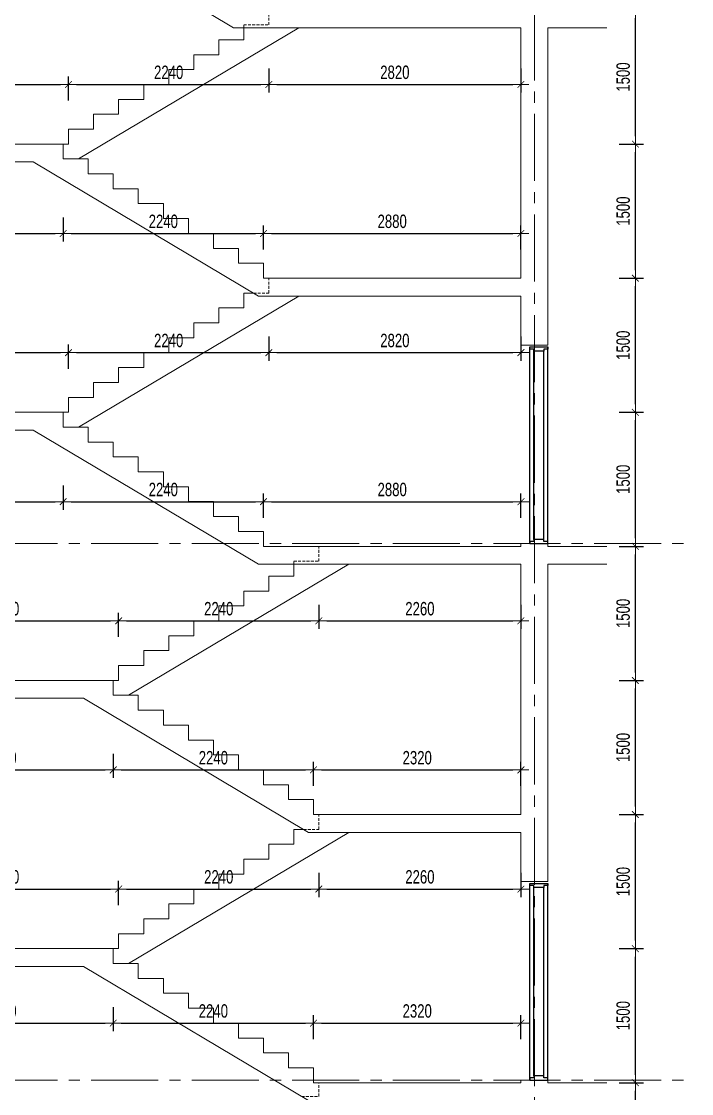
# Model space of a CAD drawing. Header units: millimetres. Extents: x -179076 to 152218, y -28646 to 38481.
# Drawn here: x 44267 to 51763, y -14497 to -2504 of the extents above; entities that cross this region are included whole.
import ezdxf

# ---------------------------------------------------------------- set-up
doc = ezdxf.new("R2010")
doc.units = ezdxf.units.MM
doc.linetypes.add('CENTER2', pattern=[1.125, 0.75, -0.125, 0.125, -0.125])
doc.linetypes.add('HIDDEN2', pattern=[4.7625, 3.175, -1.5875])
doc.layers.get('Defpoints').update_dxf_attribs({"color": 151, "lineweight": 9})
doc.layers.add('A-DOOR', color=4, linetype='Continuous')
doc.layers.add('DOOR', color=4, linetype='Continuous')
for name, color, linetype, lineweight in [('NDC_S_AXIS', 5, 'CENTER2', 13), ('NDC_S_CONTINUOUS', 3, 'Continuous', 20), ('NDC_S_DIM', 1, 'Continuous', 15), ('NDC_S_HIDDEN', 8, 'HIDDEN2', 13), ('NDC_S_SLAB', 2, 'Continuous', 20)]:
    doc.layers.add(name, color=color, linetype=linetype, lineweight=lineweight)
doc.styles.add('NDC_DIM', font='', dxfattribs={"width": 0.75})
doc.styles.get('NDC_DIM').set_extended_font_data('Dotum')
doc.dimstyles.new('NDC_dim_60', dxfattribs={"dimscale": 60, "dimtxt": 2.5, "dimasz": 1.5, "dimexe": 1.5, "dimexo": 2.5, "dimgap": 1, "dimtad": 1, "dimdec": 0, "dimzin": 0, "dimdsep": 46, "dimtxsty": 'NDC_DIM', "dimblk": 'DIMMARK', "dimcen": 0.09, "dimdle": 1.2, "dimclrd": 1, "dimclre": 1, "dimclrt": 3, "dimadec": 0, "dimazin": 0, "dimtfac": 1, "dimtdec": 0, "dimtix": 1, "dimtofl": 0, "dimtmove": 0, "dimatfit": 3, "dimfxl": 3, "dimfxlon": 1, "dimtolj": 1, "dimtzin": 0, "dimarcsym": 0})

# ---------------------------------------------------------------- blocks, each defined once
blk = doc.blocks.new('X-SECTION-2$0$X-SEC-DOO2')
at = {"layer": 'A-DOOR'}
for p, q in [((41976, 101972), (41976, 104172)), ((42021, 102017), (42021, 104127)), ((42131, 102017), (42131, 104127)), ((42176, 101972), (42176, 104172))]:
    blk.add_line(p, q, dxfattribs=at)
for points in [[(41976, 104172), (41976, 104147), (42021, 104147), (42021, 104127), (42131, 104127), (42131, 104147), (42176, 104147), (42176, 104172)], [(41976, 101972), (41976, 101997), (42021, 101997), (42021, 102017), (42131, 102017), (42131, 101997), (42176, 101997), (42176, 101972)]]:
    blk.add_lwpolyline(points, close=True, dxfattribs=at)
at = {"layer": 'Defpoints'}
blk.add_line((41976, 104192), (42176, 104192), dxfattribs=at)
blk = doc.blocks.new('DIMMARK')
at = {"layer": 'NDC_S_DIM', "color": 1}
blk.add_line((-1.5, 0), (1, 0), dxfattribs=at)
at = {"layer": 'NDC_S_DIM', "color": 2, "const_width": 0.1}
blk.add_lwpolyline([(-0.42, -0.42), (0.42, 0.42)], dxfattribs=at)
blk = doc.blocks.new('*D737')
at = {"layer": 'Defpoints', "color": 0, "transparency": 16777216}
for p in [(45294, -12876), (42804, -13076), (45294, -13709)]:
    blk.add_point(p, dxfattribs=at)
at = {"layer": 'NDC_S_DIM', "color": 1, "lineweight": -2, "transparency": 16777216}
for p, q in [((42804, -13529), (42804, -13799)), ((45294, -13529), (45294, -13799)), ((42894, -13709), (45204, -13709))]:
    blk.add_line(p, q, dxfattribs=at)
at = {"layer": 'NDC_S_DIM', "color": 1, "lineweight": -2, "transparency": 16777216, "xscale": 90, "yscale": 90, "zscale": 90, "rotation": 180}
blk.add_blockref('DIMMARK', (42804, -13709), dxfattribs=at)
at = {"layer": 'NDC_S_DIM', "color": 1, "lineweight": -2, "transparency": 16777216, "xscale": 90, "yscale": 90, "zscale": 90}
blk.add_blockref('DIMMARK', (45294, -13709), dxfattribs=at)
at = {"layer": 'NDC_S_DIM', "color": 3, "transparency": 16777216, "insert": (44049, -13574), "char_height": 150, "attachment_point": 5, "style": 'NDC_DIM'}
blk.add_mtext('\\A1;2490', dxfattribs=at)
blk = doc.blocks.new('*D738')
at = {"layer": 'Defpoints', "color": 0, "transparency": 16777216}
for p in [(45294, -12876), (47534, -13709), (47534, -14376)]:
    blk.add_point(p, dxfattribs=at)
at = {"layer": 'NDC_S_DIM', "color": 1, "lineweight": -2, "transparency": 16777216}
for p, q in [((45294, -13529), (45294, -13799)), ((47534, -13889), (47534, -13619)), ((45384, -13709), (47444, -13709))]:
    blk.add_line(p, q, dxfattribs=at)
at = {"layer": 'NDC_S_DIM', "color": 1, "lineweight": -2, "transparency": 16777216, "xscale": 90, "yscale": 90, "zscale": 90, "rotation": 180}
blk.add_blockref('DIMMARK', (45294, -13709), dxfattribs=at)
at = {"layer": 'NDC_S_DIM', "color": 1, "lineweight": -2, "transparency": 16777216, "xscale": 90, "yscale": 90, "zscale": 90}
blk.add_blockref('DIMMARK', (47534, -13709), dxfattribs=at)
at = {"layer": 'NDC_S_DIM', "color": 3, "transparency": 16777216, "insert": (46414, -13574), "char_height": 150, "attachment_point": 5, "style": 'NDC_DIM'}
blk.add_mtext('\\A1;2240', dxfattribs=at)
blk = doc.blocks.new('*D739')
at = {"layer": 'Defpoints', "color": 0, "transparency": 16777216}
for p in [(49854, -13709), (47534, -14376), (49854, -14376)]:
    blk.add_point(p, dxfattribs=at)
at = {"layer": 'NDC_S_DIM', "color": 1, "lineweight": -2, "transparency": 16777216}
for p, q in [((47534, -13889), (47534, -13619)), ((49854, -13889), (49854, -13619)), ((47624, -13709), (49764, -13709))]:
    blk.add_line(p, q, dxfattribs=at)
at = {"layer": 'NDC_S_DIM', "color": 1, "lineweight": -2, "transparency": 16777216, "xscale": 90, "yscale": 90, "zscale": 90, "rotation": 180}
blk.add_blockref('DIMMARK', (47534, -13709), dxfattribs=at)
at = {"layer": 'NDC_S_DIM', "color": 1, "lineweight": -2, "transparency": 16777216, "xscale": 90, "yscale": 90, "zscale": 90}
blk.add_blockref('DIMMARK', (49854, -13709), dxfattribs=at)
at = {"layer": 'NDC_S_DIM', "color": 3, "transparency": 16777216, "insert": (48694, -13574), "char_height": 150, "attachment_point": 5, "style": 'NDC_DIM'}
blk.add_mtext('\\A1;2320', dxfattribs=at)
blk = doc.blocks.new('*D740')
at = {"layer": 'Defpoints', "color": 0, "transparency": 16777216}
for p in [(45354, -12209), (42804, -12876), (45354, -12876)]:
    blk.add_point(p, dxfattribs=at)
at = {"layer": 'NDC_S_DIM', "color": 1, "lineweight": -2, "transparency": 16777216}
for p, q in [((42804, -12389), (42804, -12119)), ((42894, -12209), (45264, -12209)), ((45354, -12389), (45354, -12119))]:
    blk.add_line(p, q, dxfattribs=at)
at = {"layer": 'NDC_S_DIM', "color": 1, "lineweight": -2, "transparency": 16777216, "xscale": 90, "yscale": 90, "zscale": 90, "rotation": 180}
blk.add_blockref('DIMMARK', (42804, -12209), dxfattribs=at)
at = {"layer": 'NDC_S_DIM', "color": 1, "lineweight": -2, "transparency": 16777216, "xscale": 90, "yscale": 90, "zscale": 90}
blk.add_blockref('DIMMARK', (45354, -12209), dxfattribs=at)
at = {"layer": 'NDC_S_DIM', "color": 3, "transparency": 16777216, "insert": (44079, -12074), "char_height": 150, "attachment_point": 5, "style": 'NDC_DIM'}
blk.add_mtext('\\A1;2550', dxfattribs=at)
blk = doc.blocks.new('*D741')
at = {"layer": 'Defpoints', "color": 0, "transparency": 16777216}
for p in [(47594, -11542), (47594, -12209), (45354, -12876)]:
    blk.add_point(p, dxfattribs=at)
at = {"layer": 'NDC_S_DIM', "color": 1, "lineweight": -2, "transparency": 16777216}
for p, q in [((47594, -12029), (47594, -12299)), ((45354, -12389), (45354, -12119)), ((45444, -12209), (47504, -12209))]:
    blk.add_line(p, q, dxfattribs=at)
at = {"layer": 'NDC_S_DIM', "color": 1, "lineweight": -2, "transparency": 16777216, "xscale": 90, "yscale": 90, "zscale": 90, "rotation": 180}
blk.add_blockref('DIMMARK', (45354, -12209), dxfattribs=at)
at = {"layer": 'NDC_S_DIM', "color": 1, "lineweight": -2, "transparency": 16777216, "xscale": 90, "yscale": 90, "zscale": 90}
blk.add_blockref('DIMMARK', (47594, -12209), dxfattribs=at)
at = {"layer": 'NDC_S_DIM', "color": 3, "transparency": 16777216, "insert": (46474, -12074), "char_height": 150, "attachment_point": 5, "style": 'NDC_DIM'}
blk.add_mtext('\\A1;2240', dxfattribs=at)
blk = doc.blocks.new('*D742')
at = {"layer": 'Defpoints', "color": 0, "transparency": 16777216}
for p in [(47594, -11542), (49854, -11576), (49854, -12209)]:
    blk.add_point(p, dxfattribs=at)
at = {"layer": 'NDC_S_DIM', "color": 1, "lineweight": -2, "transparency": 16777216}
for p, q in [((47594, -12029), (47594, -12299)), ((49854, -12029), (49854, -12299)), ((47684, -12209), (49764, -12209))]:
    blk.add_line(p, q, dxfattribs=at)
at = {"layer": 'NDC_S_DIM', "color": 1, "lineweight": -2, "transparency": 16777216, "xscale": 90, "yscale": 90, "zscale": 90, "rotation": 180}
blk.add_blockref('DIMMARK', (47594, -12209), dxfattribs=at)
at = {"layer": 'NDC_S_DIM', "color": 1, "lineweight": -2, "transparency": 16777216, "xscale": 90, "yscale": 90, "zscale": 90}
blk.add_blockref('DIMMARK', (49854, -12209), dxfattribs=at)
at = {"layer": 'NDC_S_DIM', "color": 3, "transparency": 16777216, "insert": (48724, -12074), "char_height": 150, "attachment_point": 5, "style": 'NDC_DIM'}
blk.add_mtext('\\A1;2260', dxfattribs=at)
blk = doc.blocks.new('*D743')
at = {"layer": 'Defpoints', "color": 0, "transparency": 16777216}
for p in [(45294, -10042), (42804, -10076), (45294, -10876)]:
    blk.add_point(p, dxfattribs=at)
at = {"layer": 'NDC_S_DIM', "color": 1, "lineweight": -2, "transparency": 16777216}
for p, q in [((42804, -10696), (42804, -10966)), ((45294, -10696), (45294, -10966)), ((42894, -10876), (45204, -10876))]:
    blk.add_line(p, q, dxfattribs=at)
at = {"layer": 'NDC_S_DIM', "color": 1, "lineweight": -2, "transparency": 16777216, "xscale": 90, "yscale": 90, "zscale": 90, "rotation": 180}
blk.add_blockref('DIMMARK', (42804, -10876), dxfattribs=at)
at = {"layer": 'NDC_S_DIM', "color": 1, "lineweight": -2, "transparency": 16777216, "xscale": 90, "yscale": 90, "zscale": 90}
blk.add_blockref('DIMMARK', (45294, -10876), dxfattribs=at)
at = {"layer": 'NDC_S_DIM', "color": 3, "transparency": 16777216, "insert": (44049, -10741), "char_height": 150, "attachment_point": 5, "style": 'NDC_DIM'}
blk.add_mtext('\\A1;2490', dxfattribs=at)
blk = doc.blocks.new('*D744')
at = {"layer": 'Defpoints', "color": 0, "transparency": 16777216}
for p in [(45294, -10042), (47534, -10876), (47534, -11376)]:
    blk.add_point(p, dxfattribs=at)
at = {"layer": 'NDC_S_DIM', "color": 1, "lineweight": -2, "transparency": 16777216}
for p, q in [((45294, -10696), (45294, -10966)), ((47534, -11056), (47534, -10786)), ((45384, -10876), (47444, -10876))]:
    blk.add_line(p, q, dxfattribs=at)
at = {"layer": 'NDC_S_DIM', "color": 1, "lineweight": -2, "transparency": 16777216, "xscale": 90, "yscale": 90, "zscale": 90, "rotation": 180}
blk.add_blockref('DIMMARK', (45294, -10876), dxfattribs=at)
at = {"layer": 'NDC_S_DIM', "color": 1, "lineweight": -2, "transparency": 16777216, "xscale": 90, "yscale": 90, "zscale": 90}
blk.add_blockref('DIMMARK', (47534, -10876), dxfattribs=at)
at = {"layer": 'NDC_S_DIM', "color": 3, "transparency": 16777216, "insert": (46414, -10741), "char_height": 150, "attachment_point": 5, "style": 'NDC_DIM'}
blk.add_mtext('\\A1;2240', dxfattribs=at)
blk = doc.blocks.new('*D745')
at = {"layer": 'Defpoints', "color": 0, "transparency": 16777216}
for p in [(49854, -10876), (47534, -11376), (49854, -11376)]:
    blk.add_point(p, dxfattribs=at)
at = {"layer": 'NDC_S_DIM', "color": 1, "lineweight": -2, "transparency": 16777216}
for p, q in [((47534, -11056), (47534, -10786)), ((49854, -11056), (49854, -10786)), ((47624, -10876), (49764, -10876))]:
    blk.add_line(p, q, dxfattribs=at)
at = {"layer": 'NDC_S_DIM', "color": 1, "lineweight": -2, "transparency": 16777216, "xscale": 90, "yscale": 90, "zscale": 90, "rotation": 180}
blk.add_blockref('DIMMARK', (47534, -10876), dxfattribs=at)
at = {"layer": 'NDC_S_DIM', "color": 1, "lineweight": -2, "transparency": 16777216, "xscale": 90, "yscale": 90, "zscale": 90}
blk.add_blockref('DIMMARK', (49854, -10876), dxfattribs=at)
at = {"layer": 'NDC_S_DIM', "color": 3, "transparency": 16777216, "insert": (48694, -10741), "char_height": 150, "attachment_point": 5, "style": 'NDC_DIM'}
blk.add_mtext('\\A1;2320', dxfattribs=at)
blk = doc.blocks.new('*D746')
at = {"layer": 'Defpoints', "color": 0, "transparency": 16777216}
for p in [(45354, -9209), (42804, -9876), (45354, -9876)]:
    blk.add_point(p, dxfattribs=at)
at = {"layer": 'NDC_S_DIM', "color": 1, "lineweight": -2, "transparency": 16777216}
for p, q in [((42804, -9389), (42804, -9119)), ((42894, -9209), (45264, -9209)), ((45354, -9389), (45354, -9119))]:
    blk.add_line(p, q, dxfattribs=at)
at = {"layer": 'NDC_S_DIM', "color": 1, "lineweight": -2, "transparency": 16777216, "xscale": 90, "yscale": 90, "zscale": 90, "rotation": 180}
blk.add_blockref('DIMMARK', (42804, -9209), dxfattribs=at)
at = {"layer": 'NDC_S_DIM', "color": 1, "lineweight": -2, "transparency": 16777216, "xscale": 90, "yscale": 90, "zscale": 90}
blk.add_blockref('DIMMARK', (45354, -9209), dxfattribs=at)
at = {"layer": 'NDC_S_DIM', "color": 3, "transparency": 16777216, "insert": (44079, -9074), "char_height": 150, "attachment_point": 5, "style": 'NDC_DIM'}
blk.add_mtext('\\A1;2550', dxfattribs=at)
blk = doc.blocks.new('*D747')
at = {"layer": 'Defpoints', "color": 0, "transparency": 16777216}
for p in [(47594, -8542), (47594, -9209), (45354, -9876)]:
    blk.add_point(p, dxfattribs=at)
at = {"layer": 'NDC_S_DIM', "color": 1, "lineweight": -2, "transparency": 16777216}
for p, q in [((47594, -9029), (47594, -9299)), ((45354, -9389), (45354, -9119)), ((45444, -9209), (47504, -9209))]:
    blk.add_line(p, q, dxfattribs=at)
at = {"layer": 'NDC_S_DIM', "color": 1, "lineweight": -2, "transparency": 16777216, "xscale": 90, "yscale": 90, "zscale": 90, "rotation": 180}
blk.add_blockref('DIMMARK', (45354, -9209), dxfattribs=at)
at = {"layer": 'NDC_S_DIM', "color": 1, "lineweight": -2, "transparency": 16777216, "xscale": 90, "yscale": 90, "zscale": 90}
blk.add_blockref('DIMMARK', (47594, -9209), dxfattribs=at)
at = {"layer": 'NDC_S_DIM', "color": 3, "transparency": 16777216, "insert": (46474, -9074), "char_height": 150, "attachment_point": 5, "style": 'NDC_DIM'}
blk.add_mtext('\\A1;2240', dxfattribs=at)
blk = doc.blocks.new('*D748')
at = {"layer": 'Defpoints', "color": 0, "transparency": 16777216}
for p in [(47594, -8542), (49854, -8576), (49854, -9209)]:
    blk.add_point(p, dxfattribs=at)
at = {"layer": 'NDC_S_DIM', "color": 1, "lineweight": -2, "transparency": 16777216}
for p, q in [((47594, -9029), (47594, -9299)), ((49854, -9029), (49854, -9299)), ((47684, -9209), (49764, -9209))]:
    blk.add_line(p, q, dxfattribs=at)
at = {"layer": 'NDC_S_DIM', "color": 1, "lineweight": -2, "transparency": 16777216, "xscale": 90, "yscale": 90, "zscale": 90, "rotation": 180}
blk.add_blockref('DIMMARK', (47594, -9209), dxfattribs=at)
at = {"layer": 'NDC_S_DIM', "color": 1, "lineweight": -2, "transparency": 16777216, "xscale": 90, "yscale": 90, "zscale": 90}
blk.add_blockref('DIMMARK', (49854, -9209), dxfattribs=at)
at = {"layer": 'NDC_S_DIM', "color": 3, "transparency": 16777216, "insert": (48724, -9074), "char_height": 150, "attachment_point": 5, "style": 'NDC_DIM'}
blk.add_mtext('\\A1;2260', dxfattribs=at)
blk = doc.blocks.new('*D749')
at = {"layer": 'Defpoints', "color": 0, "transparency": 16777216}
for p in [(44734, -6876), (42804, -7076), (44734, -7876)]:
    blk.add_point(p, dxfattribs=at)
at = {"layer": 'NDC_S_DIM', "color": 1, "lineweight": -2, "transparency": 16777216}
for p, q in [((42804, -7696), (42804, -7966)), ((44734, -7696), (44734, -7966)), ((42894, -7876), (44644, -7876))]:
    blk.add_line(p, q, dxfattribs=at)
at = {"layer": 'NDC_S_DIM', "color": 1, "lineweight": -2, "transparency": 16777216, "xscale": 90, "yscale": 90, "zscale": 90, "rotation": 180}
blk.add_blockref('DIMMARK', (42804, -7876), dxfattribs=at)
at = {"layer": 'NDC_S_DIM', "color": 1, "lineweight": -2, "transparency": 16777216, "xscale": 90, "yscale": 90, "zscale": 90}
blk.add_blockref('DIMMARK', (44734, -7876), dxfattribs=at)
at = {"layer": 'NDC_S_DIM', "color": 3, "transparency": 16777216, "insert": (43769, -7741), "char_height": 150, "attachment_point": 5, "style": 'NDC_DIM'}
blk.add_mtext('\\A1;1930', dxfattribs=at)
blk = doc.blocks.new('*D750')
at = {"layer": 'Defpoints', "color": 0, "transparency": 16777216}
for p in [(44734, -6876), (46974, -7876), (46974, -8376)]:
    blk.add_point(p, dxfattribs=at)
at = {"layer": 'NDC_S_DIM', "color": 1, "lineweight": -2, "transparency": 16777216}
for p, q in [((44734, -7696), (44734, -7966)), ((46974, -8056), (46974, -7786)), ((44824, -7876), (46884, -7876))]:
    blk.add_line(p, q, dxfattribs=at)
at = {"layer": 'NDC_S_DIM', "color": 1, "lineweight": -2, "transparency": 16777216, "xscale": 90, "yscale": 90, "zscale": 90, "rotation": 180}
blk.add_blockref('DIMMARK', (44734, -7876), dxfattribs=at)
at = {"layer": 'NDC_S_DIM', "color": 1, "lineweight": -2, "transparency": 16777216, "xscale": 90, "yscale": 90, "zscale": 90}
blk.add_blockref('DIMMARK', (46974, -7876), dxfattribs=at)
at = {"layer": 'NDC_S_DIM', "color": 3, "transparency": 16777216, "insert": (45854, -7741), "char_height": 150, "attachment_point": 5, "style": 'NDC_DIM'}
blk.add_mtext('\\A1;2240', dxfattribs=at)
blk = doc.blocks.new('*D751')
at = {"layer": 'Defpoints', "color": 0, "transparency": 16777216}
for p in [(49854, -7876), (46974, -8376), (49854, -8376)]:
    blk.add_point(p, dxfattribs=at)
at = {"layer": 'NDC_S_DIM', "color": 1, "lineweight": -2, "transparency": 16777216}
for p, q in [((46974, -8056), (46974, -7786)), ((49854, -8056), (49854, -7786)), ((47064, -7876), (49764, -7876))]:
    blk.add_line(p, q, dxfattribs=at)
at = {"layer": 'NDC_S_DIM', "color": 1, "lineweight": -2, "transparency": 16777216, "xscale": 90, "yscale": 90, "zscale": 90, "rotation": 180}
blk.add_blockref('DIMMARK', (46974, -7876), dxfattribs=at)
at = {"layer": 'NDC_S_DIM', "color": 1, "lineweight": -2, "transparency": 16777216, "xscale": 90, "yscale": 90, "zscale": 90}
blk.add_blockref('DIMMARK', (49854, -7876), dxfattribs=at)
at = {"layer": 'NDC_S_DIM', "color": 3, "transparency": 16777216, "insert": (48414, -7741), "char_height": 150, "attachment_point": 5, "style": 'NDC_DIM'}
blk.add_mtext('\\A1;2880', dxfattribs=at)
blk = doc.blocks.new('*D752')
at = {"layer": 'Defpoints', "color": 0, "transparency": 16777216}
for p in [(44794, -6209), (42804, -6876), (44794, -6876)]:
    blk.add_point(p, dxfattribs=at)
at = {"layer": 'NDC_S_DIM', "color": 1, "lineweight": -2, "transparency": 16777216}
for p, q in [((42804, -6389), (42804, -6119)), ((42894, -6209), (44704, -6209)), ((44794, -6389), (44794, -6119))]:
    blk.add_line(p, q, dxfattribs=at)
at = {"layer": 'NDC_S_DIM', "color": 1, "lineweight": -2, "transparency": 16777216, "xscale": 90, "yscale": 90, "zscale": 90, "rotation": 180}
blk.add_blockref('DIMMARK', (42804, -6209), dxfattribs=at)
at = {"layer": 'NDC_S_DIM', "color": 1, "lineweight": -2, "transparency": 16777216, "xscale": 90, "yscale": 90, "zscale": 90}
blk.add_blockref('DIMMARK', (44794, -6209), dxfattribs=at)
at = {"layer": 'NDC_S_DIM', "color": 3, "transparency": 16777216, "insert": (43799, -6074), "char_height": 150, "attachment_point": 5, "style": 'NDC_DIM'}
blk.add_mtext('\\A1;1990', dxfattribs=at)
blk = doc.blocks.new('*D753')
at = {"layer": 'Defpoints', "color": 0, "transparency": 16777216}
for p in [(47034, -5542), (47034, -6209), (44794, -6876)]:
    blk.add_point(p, dxfattribs=at)
at = {"layer": 'NDC_S_DIM', "color": 1, "lineweight": -2, "transparency": 16777216}
for p, q in [((47034, -6029), (47034, -6299)), ((44794, -6389), (44794, -6119)), ((44884, -6209), (46944, -6209))]:
    blk.add_line(p, q, dxfattribs=at)
at = {"layer": 'NDC_S_DIM', "color": 1, "lineweight": -2, "transparency": 16777216, "xscale": 90, "yscale": 90, "zscale": 90, "rotation": 180}
blk.add_blockref('DIMMARK', (44794, -6209), dxfattribs=at)
at = {"layer": 'NDC_S_DIM', "color": 1, "lineweight": -2, "transparency": 16777216, "xscale": 90, "yscale": 90, "zscale": 90}
blk.add_blockref('DIMMARK', (47034, -6209), dxfattribs=at)
at = {"layer": 'NDC_S_DIM', "color": 3, "transparency": 16777216, "insert": (45914, -6074), "char_height": 150, "attachment_point": 5, "style": 'NDC_DIM'}
blk.add_mtext('\\A1;2240', dxfattribs=at)
blk = doc.blocks.new('*D754')
at = {"layer": 'Defpoints', "color": 0, "transparency": 16777216}
for p in [(47034, -5542), (49854, -5576), (49854, -6209)]:
    blk.add_point(p, dxfattribs=at)
at = {"layer": 'NDC_S_DIM', "color": 1, "lineweight": -2, "transparency": 16777216}
for p, q in [((47034, -6029), (47034, -6299)), ((49854, -6029), (49854, -6299)), ((47124, -6209), (49764, -6209))]:
    blk.add_line(p, q, dxfattribs=at)
at = {"layer": 'NDC_S_DIM', "color": 1, "lineweight": -2, "transparency": 16777216, "xscale": 90, "yscale": 90, "zscale": 90, "rotation": 180}
blk.add_blockref('DIMMARK', (47034, -6209), dxfattribs=at)
at = {"layer": 'NDC_S_DIM', "color": 1, "lineweight": -2, "transparency": 16777216, "xscale": 90, "yscale": 90, "zscale": 90}
blk.add_blockref('DIMMARK', (49854, -6209), dxfattribs=at)
at = {"layer": 'NDC_S_DIM', "color": 3, "transparency": 16777216, "insert": (48444, -6074), "char_height": 150, "attachment_point": 5, "style": 'NDC_DIM'}
blk.add_mtext('\\A1;2820', dxfattribs=at)
blk = doc.blocks.new('*D755')
at = {"layer": 'Defpoints', "color": 0, "transparency": 16777216}
for p in [(42804, -3876), (44734, -3876), (44734, -4876)]:
    blk.add_point(p, dxfattribs=at)
at = {"layer": 'NDC_S_DIM', "color": 1, "lineweight": -2, "transparency": 16777216}
for p, q in [((42804, -4696), (42804, -4966)), ((44734, -4696), (44734, -4966)), ((42894, -4876), (44644, -4876))]:
    blk.add_line(p, q, dxfattribs=at)
at = {"layer": 'NDC_S_DIM', "color": 1, "lineweight": -2, "transparency": 16777216, "xscale": 90, "yscale": 90, "zscale": 90, "rotation": 180}
blk.add_blockref('DIMMARK', (42804, -4876), dxfattribs=at)
at = {"layer": 'NDC_S_DIM', "color": 1, "lineweight": -2, "transparency": 16777216, "xscale": 90, "yscale": 90, "zscale": 90}
blk.add_blockref('DIMMARK', (44734, -4876), dxfattribs=at)
at = {"layer": 'NDC_S_DIM', "color": 3, "transparency": 16777216, "insert": (43769, -4741), "char_height": 150, "attachment_point": 5, "style": 'NDC_DIM'}
blk.add_mtext('\\A1;1930', dxfattribs=at)
blk = doc.blocks.new('*D756')
at = {"layer": 'Defpoints', "color": 0, "transparency": 16777216}
for p in [(44734, -3876), (46974, -4876), (46974, -5292)]:
    blk.add_point(p, dxfattribs=at)
at = {"layer": 'NDC_S_DIM', "color": 1, "lineweight": -2, "transparency": 16777216}
for p, q in [((44734, -4696), (44734, -4966)), ((46974, -5056), (46974, -4786)), ((44824, -4876), (46884, -4876))]:
    blk.add_line(p, q, dxfattribs=at)
at = {"layer": 'NDC_S_DIM', "color": 1, "lineweight": -2, "transparency": 16777216, "xscale": 90, "yscale": 90, "zscale": 90, "rotation": 180}
blk.add_blockref('DIMMARK', (44734, -4876), dxfattribs=at)
at = {"layer": 'NDC_S_DIM', "color": 1, "lineweight": -2, "transparency": 16777216, "xscale": 90, "yscale": 90, "zscale": 90}
blk.add_blockref('DIMMARK', (46974, -4876), dxfattribs=at)
at = {"layer": 'NDC_S_DIM', "color": 3, "transparency": 16777216, "insert": (45854, -4741), "char_height": 150, "attachment_point": 5, "style": 'NDC_DIM'}
blk.add_mtext('\\A1;2240', dxfattribs=at)
blk = doc.blocks.new('*D757')
at = {"layer": 'Defpoints', "color": 0, "transparency": 16777216}
for p in [(49854, -4876), (46974, -5292), (49854, -5376)]:
    blk.add_point(p, dxfattribs=at)
at = {"layer": 'NDC_S_DIM', "color": 1, "lineweight": -2, "transparency": 16777216}
for p, q in [((46974, -5056), (46974, -4786)), ((49854, -5056), (49854, -4786)), ((47064, -4876), (49764, -4876))]:
    blk.add_line(p, q, dxfattribs=at)
at = {"layer": 'NDC_S_DIM', "color": 1, "lineweight": -2, "transparency": 16777216, "xscale": 90, "yscale": 90, "zscale": 90, "rotation": 180}
blk.add_blockref('DIMMARK', (46974, -4876), dxfattribs=at)
at = {"layer": 'NDC_S_DIM', "color": 1, "lineweight": -2, "transparency": 16777216, "xscale": 90, "yscale": 90, "zscale": 90}
blk.add_blockref('DIMMARK', (49854, -4876), dxfattribs=at)
at = {"layer": 'NDC_S_DIM', "color": 3, "transparency": 16777216, "insert": (48414, -4741), "char_height": 150, "attachment_point": 5, "style": 'NDC_DIM'}
blk.add_mtext('\\A1;2880', dxfattribs=at)
blk = doc.blocks.new('*D758')
at = {"layer": 'Defpoints', "color": 0, "transparency": 16777216}
for p in [(44794, -3209), (42804, -3876), (44794, -3876)]:
    blk.add_point(p, dxfattribs=at)
at = {"layer": 'NDC_S_DIM', "color": 1, "lineweight": -2, "transparency": 16777216}
for p, q in [((42804, -3389), (42804, -3119)), ((42894, -3209), (44704, -3209)), ((44794, -3389), (44794, -3119))]:
    blk.add_line(p, q, dxfattribs=at)
at = {"layer": 'NDC_S_DIM', "color": 1, "lineweight": -2, "transparency": 16777216, "xscale": 90, "yscale": 90, "zscale": 90, "rotation": 180}
blk.add_blockref('DIMMARK', (42804, -3209), dxfattribs=at)
at = {"layer": 'NDC_S_DIM', "color": 1, "lineweight": -2, "transparency": 16777216, "xscale": 90, "yscale": 90, "zscale": 90}
blk.add_blockref('DIMMARK', (44794, -3209), dxfattribs=at)
at = {"layer": 'NDC_S_DIM', "color": 3, "transparency": 16777216, "insert": (43799, -3074), "char_height": 150, "attachment_point": 5, "style": 'NDC_DIM'}
blk.add_mtext('\\A1;1990', dxfattribs=at)
blk = doc.blocks.new('*D759')
at = {"layer": 'Defpoints', "color": 0, "transparency": 16777216}
for p in [(47034, -2542), (47034, -3209), (44794, -3876)]:
    blk.add_point(p, dxfattribs=at)
at = {"layer": 'NDC_S_DIM', "color": 1, "lineweight": -2, "transparency": 16777216}
for p, q in [((47034, -3029), (47034, -3299)), ((44794, -3389), (44794, -3119)), ((44884, -3209), (46944, -3209))]:
    blk.add_line(p, q, dxfattribs=at)
at = {"layer": 'NDC_S_DIM', "color": 1, "lineweight": -2, "transparency": 16777216, "xscale": 90, "yscale": 90, "zscale": 90, "rotation": 180}
blk.add_blockref('DIMMARK', (44794, -3209), dxfattribs=at)
at = {"layer": 'NDC_S_DIM', "color": 1, "lineweight": -2, "transparency": 16777216, "xscale": 90, "yscale": 90, "zscale": 90}
blk.add_blockref('DIMMARK', (47034, -3209), dxfattribs=at)
at = {"layer": 'NDC_S_DIM', "color": 3, "transparency": 16777216, "insert": (45914, -3074), "char_height": 150, "attachment_point": 5, "style": 'NDC_DIM'}
blk.add_mtext('\\A1;2240', dxfattribs=at)
blk = doc.blocks.new('*D760')
at = {"layer": 'Defpoints', "color": 0, "transparency": 16777216}
for p in [(47034, -2542), (49854, -2576), (49854, -3209)]:
    blk.add_point(p, dxfattribs=at)
at = {"layer": 'NDC_S_DIM', "color": 1, "lineweight": -2, "transparency": 16777216}
for p, q in [((47034, -3029), (47034, -3299)), ((49854, -3029), (49854, -3299)), ((47124, -3209), (49764, -3209))]:
    blk.add_line(p, q, dxfattribs=at)
at = {"layer": 'NDC_S_DIM', "color": 1, "lineweight": -2, "transparency": 16777216, "xscale": 90, "yscale": 90, "zscale": 90, "rotation": 180}
blk.add_blockref('DIMMARK', (47034, -3209), dxfattribs=at)
at = {"layer": 'NDC_S_DIM', "color": 1, "lineweight": -2, "transparency": 16777216, "xscale": 90, "yscale": 90, "zscale": 90}
blk.add_blockref('DIMMARK', (49854, -3209), dxfattribs=at)
at = {"layer": 'NDC_S_DIM', "color": 3, "transparency": 16777216, "insert": (48444, -3074), "char_height": 150, "attachment_point": 5, "style": 'NDC_DIM'}
blk.add_mtext('\\A1;2820', dxfattribs=at)
blk = doc.blocks.new('*D1221')
at = {"layer": 'Defpoints', "color": 0, "transparency": 16777216}
for p in [(47534, -14376), (51134, -14376), (46196, -15296)]:
    blk.add_point(p, dxfattribs=at)
at = {"layer": 'NDC_S_DIM', "color": 1, "lineweight": -2, "transparency": 16777216}
for p, q in [((50954, -14376), (51224, -14376)), ((51134, -15206), (51134, -14466)), ((50954, -15296), (51224, -15296))]:
    blk.add_line(p, q, dxfattribs=at)
at = {"layer": 'NDC_S_DIM', "color": 1, "lineweight": -2, "transparency": 16777216, "xscale": 90, "yscale": 90, "zscale": 90}
for p, rotation in [((51134, -14376), 90), ((51134, -15296), 270)]:
    blk.add_blockref('DIMMARK', p, dxfattribs=dict(at, rotation=rotation))
at = {"layer": 'NDC_S_DIM', "color": 3, "transparency": 16777216, "insert": (50998, -14836), "char_height": 150, "attachment_point": 5, "rotation": 90, "style": 'NDC_DIM'}
blk.add_mtext('\\A1;920', dxfattribs=at)
blk = doc.blocks.new('*D1222')
at = {"layer": 'Defpoints', "color": 0, "transparency": 16777216}
for p in [(45354, -12876), (51134, -12876), (47534, -14376)]:
    blk.add_point(p, dxfattribs=at)
at = {"layer": 'NDC_S_DIM', "color": 1, "lineweight": -2, "transparency": 16777216}
for p, q in [((50954, -12876), (51224, -12876)), ((51134, -14286), (51134, -12966)), ((50954, -14376), (51224, -14376))]:
    blk.add_line(p, q, dxfattribs=at)
at = {"layer": 'NDC_S_DIM', "color": 1, "lineweight": -2, "transparency": 16777216, "xscale": 90, "yscale": 90, "zscale": 90}
for p, rotation in [((51134, -12876), 90), ((51134, -14376), 270)]:
    blk.add_blockref('DIMMARK', p, dxfattribs=dict(at, rotation=rotation))
at = {"layer": 'NDC_S_DIM', "color": 3, "transparency": 16777216, "insert": (50998, -13626), "char_height": 150, "attachment_point": 5, "rotation": 90, "style": 'NDC_DIM'}
blk.add_mtext('\\A1;1500', dxfattribs=at)
blk = doc.blocks.new('*D1223')
at = {"layer": 'Defpoints', "color": 0, "transparency": 16777216}
for p in [(47534, -11376), (51134, -11376), (45354, -12876)]:
    blk.add_point(p, dxfattribs=at)
at = {"layer": 'NDC_S_DIM', "color": 1, "lineweight": -2, "transparency": 16777216}
for p, q in [((50954, -11376), (51224, -11376)), ((51134, -12786), (51134, -11466)), ((50954, -12876), (51224, -12876))]:
    blk.add_line(p, q, dxfattribs=at)
at = {"layer": 'NDC_S_DIM', "color": 1, "lineweight": -2, "transparency": 16777216, "xscale": 90, "yscale": 90, "zscale": 90}
for p, rotation in [((51134, -11376), 90), ((51134, -12876), 270)]:
    blk.add_blockref('DIMMARK', p, dxfattribs=dict(at, rotation=rotation))
at = {"layer": 'NDC_S_DIM', "color": 3, "transparency": 16777216, "insert": (50998, -12126), "char_height": 150, "attachment_point": 5, "rotation": 90, "style": 'NDC_DIM'}
blk.add_mtext('\\A1;1500', dxfattribs=at)
blk = doc.blocks.new('*D1224')
at = {"layer": 'Defpoints', "color": 0, "transparency": 16777216}
for p in [(45354, -9876), (51134, -9876), (47534, -11376)]:
    blk.add_point(p, dxfattribs=at)
at = {"layer": 'NDC_S_DIM', "color": 1, "lineweight": -2, "transparency": 16777216}
for p, q in [((50954, -9876), (51224, -9876)), ((51134, -11286), (51134, -9966)), ((50954, -11376), (51224, -11376))]:
    blk.add_line(p, q, dxfattribs=at)
at = {"layer": 'NDC_S_DIM', "color": 1, "lineweight": -2, "transparency": 16777216, "xscale": 90, "yscale": 90, "zscale": 90}
for p, rotation in [((51134, -9876), 90), ((51134, -11376), 270)]:
    blk.add_blockref('DIMMARK', p, dxfattribs=dict(at, rotation=rotation))
at = {"layer": 'NDC_S_DIM', "color": 3, "transparency": 16777216, "insert": (50998, -10626), "char_height": 150, "attachment_point": 5, "rotation": 90, "style": 'NDC_DIM'}
blk.add_mtext('\\A1;1500', dxfattribs=at)
blk = doc.blocks.new('*D1225')
at = {"layer": 'Defpoints', "color": 0, "transparency": 16777216}
for p in [(46974, -8376), (51134, -8376), (45354, -9876)]:
    blk.add_point(p, dxfattribs=at)
at = {"layer": 'NDC_S_DIM', "color": 1, "lineweight": -2, "transparency": 16777216}
for p, q in [((50954, -8376), (51224, -8376)), ((51134, -9786), (51134, -8466)), ((50954, -9876), (51224, -9876))]:
    blk.add_line(p, q, dxfattribs=at)
at = {"layer": 'NDC_S_DIM', "color": 1, "lineweight": -2, "transparency": 16777216, "xscale": 90, "yscale": 90, "zscale": 90}
for p, rotation in [((51134, -8376), 90), ((51134, -9876), 270)]:
    blk.add_blockref('DIMMARK', p, dxfattribs=dict(at, rotation=rotation))
at = {"layer": 'NDC_S_DIM', "color": 3, "transparency": 16777216, "insert": (50998, -9126), "char_height": 150, "attachment_point": 5, "rotation": 90, "style": 'NDC_DIM'}
blk.add_mtext('\\A1;1500', dxfattribs=at)
blk = doc.blocks.new('*D1226')
at = {"layer": 'Defpoints', "color": 0, "transparency": 16777216}
for p in [(44794, -6876), (51134, -6876), (46974, -8376)]:
    blk.add_point(p, dxfattribs=at)
at = {"layer": 'NDC_S_DIM', "color": 1, "lineweight": -2, "transparency": 16777216}
for p, q in [((50954, -6876), (51224, -6876)), ((51134, -8286), (51134, -6966)), ((50954, -8376), (51224, -8376))]:
    blk.add_line(p, q, dxfattribs=at)
at = {"layer": 'NDC_S_DIM', "color": 1, "lineweight": -2, "transparency": 16777216, "xscale": 90, "yscale": 90, "zscale": 90}
for p, rotation in [((51134, -6876), 90), ((51134, -8376), 270)]:
    blk.add_blockref('DIMMARK', p, dxfattribs=dict(at, rotation=rotation))
at = {"layer": 'NDC_S_DIM', "color": 3, "transparency": 16777216, "insert": (50998, -7626), "char_height": 150, "attachment_point": 5, "rotation": 90, "style": 'NDC_DIM'}
blk.add_mtext('\\A1;1500', dxfattribs=at)
blk = doc.blocks.new('*D1227')
at = {"layer": 'Defpoints', "color": 0, "transparency": 16777216}
for p in [(46974, -5376), (51134, -5376), (44794, -6876)]:
    blk.add_point(p, dxfattribs=at)
at = {"layer": 'NDC_S_DIM', "color": 1, "lineweight": -2, "transparency": 16777216}
for p, q in [((50954, -5376), (51224, -5376)), ((51134, -6786), (51134, -5466)), ((50954, -6876), (51224, -6876))]:
    blk.add_line(p, q, dxfattribs=at)
at = {"layer": 'NDC_S_DIM', "color": 1, "lineweight": -2, "transparency": 16777216, "xscale": 90, "yscale": 90, "zscale": 90}
for p, rotation in [((51134, -5376), 90), ((51134, -6876), 270)]:
    blk.add_blockref('DIMMARK', p, dxfattribs=dict(at, rotation=rotation))
at = {"layer": 'NDC_S_DIM', "color": 3, "transparency": 16777216, "insert": (50998, -6126), "char_height": 150, "attachment_point": 5, "rotation": 90, "style": 'NDC_DIM'}
blk.add_mtext('\\A1;1500', dxfattribs=at)
blk = doc.blocks.new('*D1228')
at = {"layer": 'Defpoints', "color": 0, "transparency": 16777216}
for p in [(44794, -3876), (51134, -3876), (46974, -5376)]:
    blk.add_point(p, dxfattribs=at)
at = {"layer": 'NDC_S_DIM', "color": 1, "lineweight": -2, "transparency": 16777216}
for p, q in [((50954, -3876), (51224, -3876)), ((51134, -5286), (51134, -3966)), ((50954, -5376), (51224, -5376))]:
    blk.add_line(p, q, dxfattribs=at)
at = {"layer": 'NDC_S_DIM', "color": 1, "lineweight": -2, "transparency": 16777216, "xscale": 90, "yscale": 90, "zscale": 90}
for p, rotation in [((51134, -3876), 90), ((51134, -5376), 270)]:
    blk.add_blockref('DIMMARK', p, dxfattribs=dict(at, rotation=rotation))
at = {"layer": 'NDC_S_DIM', "color": 3, "transparency": 16777216, "insert": (50998, -4626), "char_height": 150, "attachment_point": 5, "rotation": 90, "style": 'NDC_DIM'}
blk.add_mtext('\\A1;1500', dxfattribs=at)
blk = doc.blocks.new('*D1229')
at = {"layer": 'Defpoints', "color": 0, "transparency": 16777216}
for p in [(46694, -2376), (51134, -2376), (44794, -3876)]:
    blk.add_point(p, dxfattribs=at)
at = {"layer": 'NDC_S_DIM', "color": 1, "lineweight": -2, "transparency": 16777216}
for p, q in [((50954, -2376), (51224, -2376)), ((51134, -3786), (51134, -2466)), ((50954, -3876), (51224, -3876))]:
    blk.add_line(p, q, dxfattribs=at)
at = {"layer": 'NDC_S_DIM', "color": 1, "lineweight": -2, "transparency": 16777216, "xscale": 90, "yscale": 90, "zscale": 90}
for p, rotation in [((51134, -2376), 90), ((51134, -3876), 270)]:
    blk.add_blockref('DIMMARK', p, dxfattribs=dict(at, rotation=rotation))
at = {"layer": 'NDC_S_DIM', "color": 3, "transparency": 16777216, "insert": (50998, -3126), "char_height": 150, "attachment_point": 5, "rotation": 90, "style": 'NDC_DIM'}
blk.add_mtext('\\A1;1500', dxfattribs=at)

msp = doc.modelspace()

# ---------------------------------------------------------------- linework, layer by layer
at = {"layer": 'NDC_S_AXIS', "ltscale": 1000}
msp.add_line((50004.4, 4336.5), (50004.4, -26530.1), dxfattribs=at)
for points in [[(40546.5, -8345.7), (51762.7, -8345.7)], [(40546.5, -8345.7), (51762.7, -8345.7)], [(40546.5, -14345.7), (51762.7, -14345.7)]]:
    msp.add_lwpolyline(points, dxfattribs=at)
at = {"layer": 'NDC_S_CONTINUOUS'}
for p, q in [((47369.4, -2575.7), (44905.4, -4042.4)), ((47369.4, -5575.7), (44905.4, -7042.4)), ((47929.4, -8575.7), (45465.4, -10042.4)), ((47929.4, -11575.7), (45465.4, -13042.4))]:
    msp.add_line(p, q, dxfattribs=at)
for points in [[(46754.4, -2575.7), (46754.4, -2709), (46474.4, -2709), (46474.4, -2875.7), (46194.4, -2875.7), (46194.4, -3042.4), (45914.4, -3042.4), (45914.4, -3209), (45634.4, -3209), (45634.4, -3375.7), (45354.4, -3375.7), (45354.4, -3542.4), (45074.4, -3542.4), (45074.4, -3709), (44794.4, -3709), (44794.4, -3875.7), (44734.4, -3875.7)], [(46863.4, -5542.4), (46754.4, -5542.4), (46754.4, -5709), (46474.4, -5709), (46474.4, -5875.7), (46194.4, -5875.7), (46194.4, -6042.4), (45914.4, -6042.4), (45914.4, -6209), (45634.4, -6209), (45634.4, -6375.7), (45354.4, -6375.7), (45354.4, -6542.4), (45074.4, -6542.4), (45074.4, -6709), (44794.4, -6709), (44794.4, -6875.7), (44734.4, -6875.7)], [(47314.4, -8575.7), (47314.4, -8709), (47034.4, -8709), (47034.4, -8875.7), (46754.4, -8875.7), (46754.4, -9042.4), (46474.4, -9042.4), (46474.4, -9209), (46194.4, -9209), (46194.4, -9375.7), (45914.4, -9375.7), (45914.4, -9542.4), (45634.4, -9542.4), (45634.4, -9709), (45354.4, -9709), (45354.4, -9875.7), (45294.4, -9875.7)], [(47423.4, -11542.4), (47314.4, -11542.4), (47314.4, -11709), (47034.4, -11709), (47034.4, -11875.7), (46754.4, -11875.7), (46754.4, -12042.4), (46474.4, -12042.4), (46474.4, -12209), (46194.4, -12209), (46194.4, -12375.7), (45914.4, -12375.7), (45914.4, -12542.4), (45634.4, -12542.4), (45634.4, -12709), (45354.4, -12709), (45354.4, -12875.7), (45294.4, -12875.7)]]:
    msp.add_lwpolyline(points, dxfattribs=at)
at = {"layer": 'NDC_S_HIDDEN', "ltscale": 10}
for points in [[(46754.4, -2575.7), (46754.4, -2542.4), (47034.4, -2542.4), (47034.4, -2375.7)], [(46863.4, -5542.4), (47034.4, -5542.4), (47034.4, -5375.7)], [(47314.4, -8575.7), (47314.4, -8542.4), (47594.4, -8542.4), (47594.4, -8375.7)], [(47314.4, -8575.7), (47314.4, -8542.4), (47594.4, -8542.4), (47594.4, -8375.7)], [(47423.4, -11542.4), (47594.4, -11542.4), (47594.4, -11375.7)], [(47402.2, -14528.5), (47594.4, -14528.5), (47594.4, -14374.9)]]:
    msp.add_lwpolyline(points, dxfattribs=at)
at = {"layer": 'NDC_S_SLAB'}
for p, q in [((46638.8, -2575.7), (44398.8, -1225.7)), ((49854.4, -2575.7), (46638.8, -2575.7)), ((49854.4, -2575.7), (49854.4, -5375.7)), ((44399.4, -4075.7), (42804.4, -4075.7)), ((46919.4, -5575.7), (44399.4, -4075.7)), ((49854.4, -5575.7), (46919.4, -5575.7)), ((44399.4, -7075.7), (42804.4, -7075.7)), ((46919.4, -8575.7), (44399.4, -7075.7)), ((49854.4, -8345.7), (49854.4, -8375.7)), ((50154.4, -8345.7), (49854.4, -8345.7)), ((49854.4, -8345.7), (49854.4, -8375.7)), ((50154.4, -8375.7), (50154.4, -8345.7)), ((50154.4, -8375.7), (50154.4, -8345.7)), ((49854.4, -8575.7), (46919.4, -8575.7)), ((49854.4, -8575.7), (49854.4, -11375.7)), ((50816.4, -8575.7), (50154.4, -8575.7)), ((47479.4, -11575.7), (44959.4, -10075.7)), ((49854.4, -11575.7), (47479.4, -11575.7)), ((49854.4, -11575.7), (49854.4, -12125.7)), ((44959.4, -13075.7), (42804.4, -13075.7)), ((47479.4, -14575.7), (44959.4, -13075.7)), ((49854.4, -14345.7), (49854.4, -14375.7)), ((50154.4, -14345.7), (49854.4, -14345.7))]:
    msp.add_line(p, q, dxfattribs=at)
for points in [[(49854.4, -5575.7), (49854.4, -6125.7), (50154.4, -6125.7), (50154.4, -2575.7)], [(50813.6, -2575.7), (50154.4, -2575.7)], [(42804.4, -3875.7), (44734.4, -3875.7), (44734.4, -4042.4), (45014.4, -4042.4), (45014.4, -4209), (45294.4, -4209), (45294.4, -4375.7), (45574.4, -4375.7), (45574.4, -4542.4), (45854.4, -4542.4), (45854.4, -4709), (46134.4, -4709), (46134.4, -4875.7), (46414.4, -4875.7), (46414.4, -5042.4), (46694.4, -5042.4), (46694.4, -5209), (46974.4, -5209), (46974.4, -5375.7), (49854.4, -5375.7)], [(42804.4, -6875.7), (44734.4, -6875.7), (44734.4, -7042.4), (45014.4, -7042.4), (45014.4, -7209), (45294.4, -7209), (45294.4, -7375.7), (45574.4, -7375.7), (45574.4, -7542.4), (45854.4, -7542.4), (45854.4, -7709), (46134.4, -7709), (46134.4, -7875.7), (46414.4, -7875.7), (46414.4, -8042.4), (46694.4, -8042.4), (46694.4, -8209), (46974.4, -8209), (46974.4, -8375.7), (49854.4, -8375.7)], [(42804.4, -7927.3), (42804.4, -9875.7), (45294.4, -9875.7), (45294.4, -10042.4), (45574.4, -10042.4), (45574.4, -10209), (45854.4, -10209), (45854.4, -10375.7), (46134.4, -10375.7), (46134.4, -10542.4), (46414.4, -10542.4), (46414.4, -10709), (46694.4, -10709), (46694.4, -10875.7), (46974.4, -10875.7), (46974.4, -11042.4), (47254.4, -11042.4), (47254.4, -11209), (47534.4, -11209), (47534.4, -11375.7), (49854.4, -11375.7)], [(50154.4, -8375.7), (50816.4, -8375.7)], [(49854.4, -12125.7), (50154.4, -12125.7), (50154.4, -8575.7)], [(44959.4, -10075.7), (42804.4, -10075.7), (42804.4, -12875.7), (45294.4, -12875.7), (45294.4, -13042.4), (45574.4, -13042.4), (45574.4, -13209), (45854.4, -13209), (45854.4, -13375.7), (46134.4, -13375.7), (46134.4, -13542.4), (46414.4, -13542.4), (46414.4, -13709), (46694.4, -13709), (46694.4, -13875.7), (46974.4, -13875.7), (46974.4, -14042.4), (47254.4, -14042.4), (47254.4, -14209), (47534.4, -14209), (47534.4, -14375.7), (49854.4, -14375.7)], [(50154.4, -14375.7), (50154.4, -14345.7)], [(50154.4, -14375.7), (50816.2, -14375.7)]]:
    msp.add_lwpolyline(points, dxfattribs=at)

# ---------------------------------------------------------------- block references
at = {"layer": 'DOOR', "xscale": -1}
for p in [(92130, -110317.6), (92130, -116317.5)]:
    msp.add_blockref('X-SECTION-2$0$X-SEC-DOO2', p, dxfattribs=at)

# ---------------------------------------------------------------- dimensions: what is measured, and where the dimension line sits
at = {"layer": 'NDC_S_DIM'}
for base, p1, p2, picture, middle in [((51133.6, -2375.7), (44794.4, -3875.7), (46694.4, -2375.7), '*D1229', (50998.5, -3125.7)), ((51133.6, -3875.7), (46974.4, -5375.7), (44794.4, -3875.7), '*D1228', (50998.5, -4625.7)), ((51133.6, -5375.7), (44794.4, -6875.7), (46974.4, -5375.7), '*D1227', (50998.5, -6125.7)), ((51133.6, -6875.7), (46974.4, -8375.7), (44794.4, -6875.7), '*D1226', (50998.5, -7625.7)), ((51133.6, -8375.7), (45354.4, -9875.7), (46974.4, -8375.7), '*D1225', (50998.5, -9125.7)), ((51133.6, -9875.7), (47534.4, -11375.7), (45354.4, -9875.7), '*D1224', (50998.5, -10625.7)), ((51133.6, -11375.7), (45354.4, -12875.7), (47534.4, -11375.7), '*D1223', (50998.5, -12125.7)), ((51133.6, -12875.7), (47534.4, -14375.7), (45354.4, -12875.7), '*D1222', (50998.5, -13625.7)), ((51133.6, -14375.7), (46196.3, -15295.9), (47534.4, -14375.7), '*D1221', (50998.5, -14835.8))]:
    dim = msp.add_linear_dim(base=base, p1=p1, p2=p2, angle=90, dimstyle='NDC_dim_60', override={"dimtmove": 1}, dxfattribs=at)
    dim.commit()
    dim.dimension.update_dxf_attribs({"geometry": picture, "text_midpoint": middle})
for base, p1, p2, picture, middle in [((47034.4, -3209), (44794.4, -3875.7), (47034.4, -2542.4), '*D759', (45914.4, -3073.9)), ((49854.4, -3209), (47034.4, -2542.4), (49854.4, -2575.7), '*D760', (48444.4, -3073.9)), ((46974.4, -4875.7), (44734.4, -3875.7), (46974.4, -5292.4), '*D756', (45854.4, -4740.6)), ((49854.4, -4875.7), (46974.4, -5292.4), (49854.4, -5375.7), '*D757', (48414.4, -4740.6)), ((47034.4, -6209), (44794.4, -6875.7), (47034.4, -5542.4), '*D753', (45914.4, -6073.9)), ((49854.4, -6209), (47034.4, -5542.4), (49854.4, -5575.7), '*D754', (48444.4, -6073.9)), ((46974.4, -7875.7), (44734.4, -6875.7), (46974.4, -8375.7), '*D750', (45854.4, -7740.6)), ((49854.4, -7875.7), (46974.4, -8375.7), (49854.4, -8375.7), '*D751', (48414.4, -7740.6)), ((47594.4, -9209), (45354.4, -9875.7), (47594.4, -8542.4), '*D747', (46474.4, -9073.9)), ((49854.4, -9209), (47594.4, -8542.4), (49854.4, -8575.7), '*D748', (48724.4, -9073.9)), ((47534.4, -10875.7), (45294.4, -10042.4), (47534.4, -11375.7), '*D744', (46414.4, -10740.6)), ((49854.4, -10875.7), (47534.4, -11375.7), (49854.4, -11375.7), '*D745', (48694.4, -10740.6)), ((47594.4, -12209), (45354.4, -12875.7), (47594.4, -11542.4), '*D741', (46474.4, -12073.9)), ((49854.4, -12209), (47594.4, -11542.4), (49854.4, -11575.7), '*D742', (48724.4, -12073.9)), ((47534.4, -13709), (45294.4, -12875.7), (47534.4, -14375.7), '*D738', (46414.4, -13573.9)), ((49854.4, -13709), (47534.4, -14375.7), (49854.4, -14375.7), '*D739', (48694.4, -13573.9))]:
    dim = msp.add_linear_dim(base=base, p1=p1, p2=p2, dimstyle='NDC_dim_60', override={"dimtmove": 1}, dxfattribs=at)
    dim.commit()
    dim.dimension.update_dxf_attribs({"geometry": picture, "text_midpoint": middle})
for base, p1, p2, picture, middle in [((44794.4, -3209), (42804.4, -3875.7), (44794.4, -3875.7), '*D758', (43799.4, -3073.9)), ((44734.4, -4875.7), (42804.4, -3875.7), (44734.4, -3875.7), '*D755', (43769.4, -4740.6)), ((44794.4, -6209), (42804.4, -6875.7), (44794.4, -6875.7), '*D752', (43799.4, -6073.9)), ((44734.4, -7875.7), (42804.4, -7075.7), (44734.4, -6875.7), '*D749', (43769.4, -7740.6)), ((45354.4, -9209), (42804.4, -9875.7), (45354.4, -9875.7), '*D746', (44079.4, -9073.9)), ((45294.4, -10875.7), (42804.4, -10075.7), (45294.4, -10042.4), '*D743', (44049.4, -10740.6)), ((45354.4, -12209), (42804.4, -12875.7), (45354.4, -12875.7), '*D740', (44079.4, -12073.9)), ((45294.4, -13709), (42804.4, -13075.7), (45294.4, -12875.7), '*D737', (44049.4, -13573.9))]:
    dim = msp.add_linear_dim(base=base, p1=p1, p2=p2, dimstyle='NDC_dim_60', dxfattribs=at)
    dim.commit()
    dim.dimension.update_dxf_attribs({"geometry": picture, "text_midpoint": middle})

doc.saveas('drawing.dxf')
